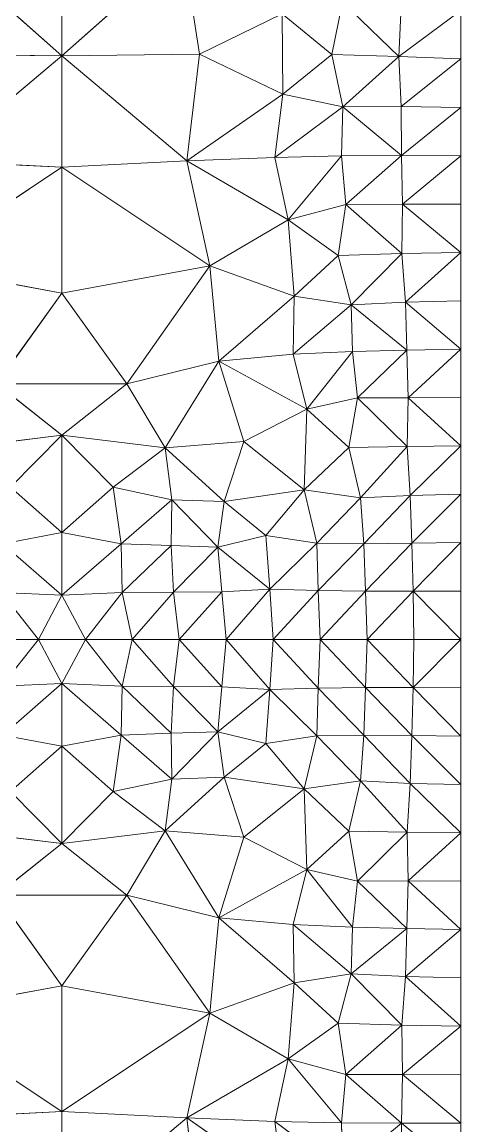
# Model space of a CAD drawing. Header units: metres. Extents: x 0 to 8, y 0 to 4.
# Drawn here: x 1.725 to 2, y 0.695 to 1.387 of the extents above; entities that cross this region are included whole.
import ezdxf

# ---------------------------------------------------------------- set-up
doc = ezdxf.new("R2010")
doc.units = ezdxf.units.M
doc.header["$MEASUREMENT"] = 0
for name, color, linetype, lineweight in [('DL_FE_MESH', 134, 'Continuous', 0), ('DL_FE_MESH_CELLS_2', 132, 'Continuous', 0), ('DL_FE_MESH_CELLS_8', 132, 'Continuous', 0), ('DL_TOPOLOGY', 7, 'Continuous', 0)]:
    doc.layers.add(name, color=color, linetype=linetype, lineweight=lineweight)

msp = doc.modelspace()

# ---------------------------------------------------------------- linework, layer by layer
at = {"layer": 'DL_FE_MESH'}
for p, q in [((1.67397, 1.43309), (1.75, 1.36563)), ((1.75, 1.36563), (1.82603, 1.43309)), ((1.75, 1.43305), (1.75, 1.36563)), ((1.82603, 1.43309), (1.83616, 1.36657)), ((1.92578, 1.39927), (1.91912, 1.36642)), ((1.92578, 1.39927), (1.96107, 1.36522)), ((1.88799, 1.39184), (1.83616, 1.36657)), ((1.88799, 1.39184), (1.91912, 1.36642)), ((1.88846, 1.34169), (1.88799, 1.39184)), ((1.96248, 1.39676), (1.96107, 1.36522)), ((1.96107, 1.36522), (2, 1.39394)), ((1.75, 1.36563), (1.66384, 1.36657)), ((1.67181, 1.29976), (1.75, 1.36563)), ((1.83616, 1.36657), (1.75, 1.36563)), ((1.75, 1.36563), (1.82819, 1.29976)), ((1.75, 1.36563), (1.75, 1.29583)), ((1.83616, 1.36657), (1.82819, 1.29976)), ((1.83616, 1.36657), (1.88846, 1.34169)), ((1.91912, 1.36642), (1.88846, 1.34169)), ((1.96107, 1.36522), (1.91912, 1.36642)), ((1.91912, 1.36642), (1.92597, 1.3337)), ((1.92597, 1.3337), (1.96107, 1.36522)), ((2, 1.36364), (1.96107, 1.36522)), ((1.96107, 1.36522), (1.96251, 1.33391)), ((1.96251, 1.33391), (2, 1.36364)), ((1.88846, 1.34169), (1.82819, 1.29976)), ((1.88846, 1.34169), (1.88339, 1.30199)), ((1.92597, 1.3337), (1.88846, 1.34169)), ((1.88339, 1.30199), (1.92597, 1.3337)), ((1.92597, 1.3337), (1.92511, 1.30294)), ((1.96251, 1.33391), (1.92597, 1.3337)), ((1.92597, 1.3337), (1.96279, 1.30318)), ((2, 1.33333), (1.96251, 1.33391)), ((1.96251, 1.33391), (1.96279, 1.30318)), ((1.96279, 1.30318), (2, 1.33333)), ((1.88339, 1.30199), (1.82819, 1.29976)), ((1.92511, 1.30294), (1.88339, 1.30199)), ((1.88339, 1.30199), (1.89168, 1.26279)), ((1.89168, 1.26279), (1.92511, 1.30294)), ((1.96279, 1.30318), (1.92511, 1.30294)), ((1.92511, 1.30294), (1.92784, 1.27254)), ((1.92784, 1.27254), (1.96279, 1.30318)), ((2, 1.30303), (1.96279, 1.30318)), ((1.96279, 1.30318), (1.96348, 1.27259)), ((1.96348, 1.27259), (2, 1.30303)), ((1.65721, 1.23411), (1.75, 1.29583)), ((1.75, 1.29583), (1.67181, 1.29976)), ((1.82819, 1.29976), (1.75, 1.29583)), ((1.75, 1.29583), (1.84279, 1.23411)), ((1.75, 1.29583), (1.75, 1.21702)), ((1.82819, 1.29976), (1.89168, 1.26279)), ((1.82819, 1.29976), (1.84279, 1.23411)), ((1.96348, 1.27259), (1.92784, 1.27254)), ((1.96348, 1.27259), (1.96301, 1.24173)), ((2, 1.27273), (1.96348, 1.27259)), ((1.96348, 1.27259), (2, 1.24242)), ((1.92784, 1.27254), (1.89168, 1.26279)), ((1.92784, 1.27254), (1.92316, 1.24045)), ((1.92784, 1.27254), (1.96301, 1.24173)), ((1.89168, 1.26279), (1.84279, 1.23411)), ((1.89168, 1.26279), (1.92316, 1.24045)), ((1.89554, 1.21512), (1.89168, 1.26279)), ((1.92316, 1.24045), (1.89554, 1.21512)), ((1.96301, 1.24173), (1.92316, 1.24045)), ((1.92316, 1.24045), (1.93126, 1.20954)), ((1.93126, 1.20954), (1.96301, 1.24173)), ((2, 1.24242), (1.96301, 1.24173)), ((1.96301, 1.24173), (1.96518, 1.21121)), ((1.96518, 1.21121), (2, 1.24242)), ((1.65721, 1.23411), (1.75, 1.21702)), ((1.84279, 1.23411), (1.75, 1.21702)), ((1.84279, 1.23411), (1.7908, 1.16019)), ((1.84279, 1.23411), (1.89554, 1.21512)), ((1.84279, 1.23411), (1.8483, 1.17438)), ((1.75, 1.21702), (1.7092, 1.16019)), ((1.75, 1.21702), (1.7908, 1.16019)), ((1.89554, 1.21512), (1.8483, 1.17438)), ((1.89554, 1.21512), (1.89496, 1.17874)), ((1.93126, 1.20954), (1.89554, 1.21512)), ((1.96518, 1.21121), (1.93126, 1.20954)), ((2, 1.21212), (1.96518, 1.21121)), ((1.96518, 1.21121), (2, 1.18182)), ((1.96518, 1.21121), (1.96613, 1.18124)), ((1.89496, 1.17874), (1.93126, 1.20954)), ((1.93126, 1.20954), (1.96613, 1.18124)), ((1.93126, 1.20954), (1.93206, 1.18032)), ((1.89496, 1.17874), (1.8483, 1.17438)), ((1.93206, 1.18032), (1.89496, 1.17874)), ((1.89496, 1.17874), (1.90349, 1.14415)), ((1.90349, 1.14415), (1.93206, 1.18032)), ((1.96613, 1.18124), (1.93206, 1.18032)), ((1.93206, 1.18032), (1.93528, 1.1514)), ((1.93528, 1.1514), (1.96613, 1.18124)), ((2, 1.18182), (1.96613, 1.18124)), ((1.96613, 1.18124), (1.967, 1.15129)), ((1.967, 1.15129), (2, 1.18182)), ((1.8483, 1.17438), (1.7908, 1.16019)), ((1.81474, 1.12005), (1.8483, 1.17438)), ((1.8483, 1.17438), (1.90349, 1.14415)), ((1.8483, 1.17438), (1.86404, 1.12398)), ((1.7092, 1.16019), (1.7908, 1.16019)), ((1.7092, 1.16019), (1.75, 1.12786)), ((1.7908, 1.16019), (1.75, 1.12786)), ((1.7908, 1.16019), (1.81474, 1.12005)), ((1.93528, 1.1514), (1.90349, 1.14415)), ((1.93528, 1.1514), (1.9298, 1.12015)), ((1.967, 1.15129), (1.93528, 1.1514)), ((1.93528, 1.1514), (1.96631, 1.12078)), ((1.967, 1.15129), (1.96631, 1.12078)), ((2, 1.15152), (1.967, 1.15129)), ((1.967, 1.15129), (2, 1.12121)), ((1.90349, 1.14415), (1.86404, 1.12398)), ((1.90172, 1.0937), (1.90349, 1.14415)), ((1.90349, 1.14415), (1.9298, 1.12015)), ((1.68526, 1.12005), (1.75, 1.12786)), ((1.75, 1.12786), (1.71781, 1.09527)), ((1.75, 1.12786), (1.81474, 1.12005)), ((1.75, 1.12786), (1.78219, 1.09527)), ((1.75, 1.06698), (1.75, 1.12786)), ((1.81474, 1.12005), (1.86404, 1.12398)), ((1.86404, 1.12398), (1.85159, 1.08636)), ((1.86404, 1.12398), (1.90172, 1.0937)), ((1.96631, 1.12078), (1.9298, 1.12015)), ((1.93704, 1.08869), (1.96631, 1.12078)), ((2, 1.12121), (1.96631, 1.12078)), ((1.96631, 1.12078), (1.96821, 1.09022)), ((1.96821, 1.09022), (2, 1.12121)), ((1.81474, 1.12005), (1.78219, 1.09527)), ((1.81474, 1.12005), (1.85159, 1.08636)), ((1.81474, 1.12005), (1.81894, 1.08751)), ((1.9298, 1.12015), (1.90172, 1.0937)), ((1.9298, 1.12015), (1.93704, 1.08869)), ((1.71781, 1.09527), (1.75, 1.06698)), ((1.78219, 1.09527), (1.75, 1.06698)), ((1.81894, 1.08751), (1.78219, 1.09527)), ((1.78219, 1.09527), (1.78707, 1.05995)), ((1.85159, 1.08636), (1.90172, 1.0937)), ((1.90172, 1.0937), (1.87786, 1.06514)), ((1.93704, 1.08869), (1.90172, 1.0937)), ((1.90172, 1.0937), (1.9098, 1.06038)), ((1.78707, 1.05995), (1.81894, 1.08751)), ((1.81894, 1.08751), (1.81846, 1.05885)), ((1.81894, 1.08751), (1.85159, 1.08636)), ((1.81894, 1.08751), (1.84773, 1.05787)), ((1.85159, 1.08636), (1.84773, 1.05787)), ((1.85159, 1.08636), (1.87786, 1.06514)), ((1.9098, 1.06038), (1.93704, 1.08869)), ((1.96821, 1.09022), (1.93704, 1.08869)), ((1.93704, 1.08869), (1.93913, 1.05996)), ((1.93913, 1.05996), (1.96821, 1.09022)), ((2, 1.09091), (1.96821, 1.09022)), ((1.96935, 1.06029), (1.96821, 1.09022)), ((1.96935, 1.06029), (2, 1.09091)), ((1.75, 1.06698), (1.71293, 1.05995)), ((1.78707, 1.05995), (1.75, 1.06698)), ((1.75, 1.06698), (1.75, 1.0276)), ((1.87786, 1.06514), (1.84773, 1.05787)), ((1.9098, 1.06038), (1.87786, 1.06514)), ((1.87786, 1.06514), (1.88025, 1.03142)), ((1.71293, 1.05995), (1.75, 1.0276)), ((1.75, 1.0276), (1.78707, 1.05995)), ((1.81846, 1.05885), (1.78707, 1.05995)), ((1.78707, 1.05995), (1.78781, 1.02935)), ((1.78781, 1.02935), (1.81846, 1.05885)), ((1.84773, 1.05787), (1.81846, 1.05885)), ((1.81846, 1.05885), (1.82001, 1.02954)), ((1.88025, 1.03142), (1.9098, 1.06038)), ((1.93913, 1.05996), (1.9098, 1.06038)), ((1.9098, 1.06038), (1.91052, 1.03055)), ((1.91052, 1.03055), (1.93913, 1.05996)), ((1.93913, 1.05996), (1.96935, 1.06029)), ((1.93913, 1.05996), (1.94022, 1.03022)), ((1.94022, 1.03022), (1.96935, 1.06029)), ((2, 1.06061), (1.96935, 1.06029)), ((1.96935, 1.06029), (1.97005, 1.03022)), ((1.97005, 1.03022), (2, 1.06061)), ((1.82001, 1.02954), (1.84773, 1.05787)), ((1.84773, 1.05787), (1.88025, 1.03142)), ((1.84773, 1.05787), (1.85024, 1.02977)), ((1.88025, 1.03142), (1.85024, 1.02977)), ((1.88025, 1.03142), (1.85294, 1)), ((1.88235, 1), (1.88025, 1.03142)), ((1.91052, 1.03055), (1.88025, 1.03142)), ((1.91052, 1.03055), (1.88235, 1)), ((1.91176, 1), (1.91052, 1.03055)), ((1.94022, 1.03022), (1.91052, 1.03055)), ((1.73529, 1), (1.71219, 1.02935)), ((1.75, 1.0276), (1.71219, 1.02935)), ((1.73529, 1), (1.75, 1.0276)), ((1.78781, 1.02935), (1.75, 1.0276)), ((1.76471, 1), (1.75, 1.0276)), ((1.78781, 1.02935), (1.76471, 1)), ((1.82001, 1.02954), (1.78781, 1.02935)), ((1.79412, 1), (1.78781, 1.02935)), ((1.82001, 1.02954), (1.79412, 1)), ((1.85024, 1.02977), (1.82001, 1.02954)), ((1.82353, 1), (1.82001, 1.02954)), ((1.85024, 1.02977), (1.82353, 1)), ((1.85294, 1), (1.85024, 1.02977)), ((1.94022, 1.03022), (1.91176, 1)), ((1.94118, 1), (1.94022, 1.03022)), ((1.97005, 1.03022), (1.94022, 1.03022)), ((1.97005, 1.03022), (1.94118, 1)), ((2, 1.0303), (1.97005, 1.03022)), ((1.97005, 1.03022), (2, 1)), ((1.97005, 1.03022), (1.97059, 1)), ((1.71219, 0.97065), (1.73529, 1)), ((1.73529, 1), (1.75, 0.9724)), ((1.76471, 1), (1.75, 0.9724)), ((1.76471, 1), (1.78781, 0.97065)), ((1.79412, 1), (1.78781, 0.97065)), ((1.82001, 0.97046), (1.79412, 1)), ((1.82353, 1), (1.82001, 0.97046)), ((1.85024, 0.97023), (1.82353, 1)), ((1.85294, 1), (1.85024, 0.97023)), ((1.88025, 0.96858), (1.85294, 1)), ((1.88235, 1), (1.88025, 0.96858)), ((1.91052, 0.96945), (1.88235, 1)), ((1.91176, 1), (1.91052, 0.96945)), ((1.94022, 0.96978), (1.91176, 1)), ((1.94118, 1), (1.94022, 0.96978)), ((1.97005, 0.96978), (1.94118, 1)), ((1.97005, 0.96978), (2, 1)), ((1.97059, 1), (1.97005, 0.96978)), ((1.71219, 0.97065), (1.75, 0.9724)), ((1.71293, 0.94005), (1.75, 0.9724)), ((1.75, 0.9724), (1.78781, 0.97065)), ((1.75, 0.9724), (1.78707, 0.94005)), ((1.75, 0.9724), (1.75, 0.93302)), ((1.78781, 0.97065), (1.78707, 0.94005)), ((1.78781, 0.97065), (1.82001, 0.97046)), ((1.78781, 0.97065), (1.81846, 0.94115)), ((1.82001, 0.97046), (1.81846, 0.94115)), ((1.82001, 0.97046), (1.85024, 0.97023)), ((1.82001, 0.97046), (1.84773, 0.94213)), ((1.85024, 0.97023), (1.84773, 0.94213)), ((1.84773, 0.94213), (1.88025, 0.96858)), ((1.85024, 0.97023), (1.88025, 0.96858)), ((1.88025, 0.96858), (1.87786, 0.93486)), ((1.88025, 0.96858), (1.91052, 0.96945)), ((1.88025, 0.96858), (1.9098, 0.93962)), ((1.91052, 0.96945), (1.9098, 0.93962)), ((1.91052, 0.96945), (1.94022, 0.96978)), ((1.91052, 0.96945), (1.93913, 0.94004)), ((1.94022, 0.96978), (1.93913, 0.94004)), ((1.94022, 0.96978), (1.97005, 0.96978)), ((1.94022, 0.96978), (1.96935, 0.93971)), ((1.97005, 0.96978), (1.96935, 0.93971)), ((2, 0.9697), (1.97005, 0.96978)), ((1.97005, 0.96978), (2, 0.93939)), ((1.81846, 0.94115), (1.78707, 0.94005)), ((1.84773, 0.94213), (1.81846, 0.94115)), ((1.81846, 0.94115), (1.81894, 0.91249)), ((1.81894, 0.91249), (1.84773, 0.94213)), ((1.87786, 0.93486), (1.84773, 0.94213)), ((1.84773, 0.94213), (1.85159, 0.91364)), ((1.71293, 0.94005), (1.75, 0.93302)), ((1.78707, 0.94005), (1.75, 0.93302)), ((1.78707, 0.94005), (1.78219, 0.90473)), ((1.78707, 0.94005), (1.81894, 0.91249)), ((1.87786, 0.93486), (1.85159, 0.91364)), ((1.9098, 0.93962), (1.87786, 0.93486)), ((1.87786, 0.93486), (1.90172, 0.9063)), ((1.9098, 0.93962), (1.90172, 0.9063)), ((1.93913, 0.94004), (1.9098, 0.93962)), ((1.9098, 0.93962), (1.93704, 0.91131)), ((1.93913, 0.94004), (1.93704, 0.91131)), ((1.96935, 0.93971), (1.93913, 0.94004)), ((1.93913, 0.94004), (1.96821, 0.90978)), ((1.96821, 0.90978), (1.96935, 0.93971)), ((2, 0.93939), (1.96935, 0.93971)), ((1.96935, 0.93971), (2, 0.90909)), ((1.75, 0.93302), (1.71781, 0.90473)), ((1.75, 0.93302), (1.78219, 0.90473)), ((1.75, 0.87214), (1.75, 0.93302)), ((1.85159, 0.91364), (1.81474, 0.87995)), ((1.85159, 0.91364), (1.81894, 0.91249)), ((1.85159, 0.91364), (1.90172, 0.9063)), ((1.85159, 0.91364), (1.86404, 0.87602)), ((1.81894, 0.91249), (1.78219, 0.90473)), ((1.81894, 0.91249), (1.81474, 0.87995)), ((1.90172, 0.9063), (1.86404, 0.87602)), ((1.93704, 0.91131), (1.90172, 0.9063)), ((1.90172, 0.9063), (1.9298, 0.87985)), ((1.90349, 0.85585), (1.90172, 0.9063)), ((1.93704, 0.91131), (1.9298, 0.87985)), ((1.93704, 0.91131), (1.96821, 0.90978)), ((1.93704, 0.91131), (1.96631, 0.87922)), ((1.96821, 0.90978), (1.96631, 0.87922)), ((2, 0.90909), (1.96821, 0.90978)), ((1.96821, 0.90978), (2, 0.87879)), ((1.71781, 0.90473), (1.75, 0.87214)), ((1.78219, 0.90473), (1.75, 0.87214)), ((1.81474, 0.87995), (1.78219, 0.90473)), ((1.68526, 0.87995), (1.75, 0.87214)), ((1.81474, 0.87995), (1.75, 0.87214)), ((1.81474, 0.87995), (1.7908, 0.83981)), ((1.86404, 0.87602), (1.81474, 0.87995)), ((1.81474, 0.87995), (1.8483, 0.82562)), ((1.9298, 0.87985), (1.90349, 0.85585)), ((1.96631, 0.87922), (1.9298, 0.87985)), ((1.9298, 0.87985), (1.93528, 0.8486)), ((1.93528, 0.8486), (1.96631, 0.87922)), ((2, 0.87879), (1.96631, 0.87922)), ((1.96631, 0.87922), (1.967, 0.84871)), ((1.967, 0.84871), (2, 0.87879)), ((1.75, 0.87214), (1.7092, 0.83981)), ((1.75, 0.87214), (1.7908, 0.83981)), ((1.86404, 0.87602), (1.8483, 0.82562)), ((1.86404, 0.87602), (1.90349, 0.85585)), ((1.90349, 0.85585), (1.8483, 0.82562)), ((1.90349, 0.85585), (1.89496, 0.82126)), ((1.93528, 0.8486), (1.90349, 0.85585)), ((1.90349, 0.85585), (1.93206, 0.81968)), ((1.93528, 0.8486), (1.93206, 0.81968)), ((1.967, 0.84871), (1.93528, 0.8486)), ((1.93528, 0.8486), (1.96613, 0.81876)), ((1.967, 0.84871), (1.96613, 0.81876)), ((2, 0.84848), (1.967, 0.84871)), ((1.967, 0.84871), (2, 0.81818)), ((1.7092, 0.83981), (1.7908, 0.83981)), ((1.7092, 0.83981), (1.75, 0.78298)), ((1.7908, 0.83981), (1.75, 0.78298)), ((1.7908, 0.83981), (1.84279, 0.76589)), ((1.8483, 0.82562), (1.7908, 0.83981)), ((1.8483, 0.82562), (1.84279, 0.76589)), ((1.89496, 0.82126), (1.8483, 0.82562)), ((1.8483, 0.82562), (1.89554, 0.78488)), ((1.93206, 0.81968), (1.89496, 0.82126)), ((1.89496, 0.82126), (1.93126, 0.79046)), ((1.89496, 0.82126), (1.89554, 0.78488)), ((1.93206, 0.81968), (1.93126, 0.79046)), ((1.93126, 0.79046), (1.96613, 0.81876)), ((1.96613, 0.81876), (1.93206, 0.81968)), ((1.96613, 0.81876), (1.96518, 0.78879)), ((1.96518, 0.78879), (2, 0.81818)), ((2, 0.81818), (1.96613, 0.81876)), ((1.93126, 0.79046), (1.89554, 0.78488)), ((1.93126, 0.79046), (1.92316, 0.75955)), ((1.96518, 0.78879), (1.93126, 0.79046)), ((1.93126, 0.79046), (1.96301, 0.75827)), ((1.96518, 0.78879), (1.96301, 0.75827)), ((2, 0.78788), (1.96518, 0.78879)), ((1.96518, 0.78879), (2, 0.75758)), ((1.75, 0.78298), (1.65721, 0.76589)), ((1.84279, 0.76589), (1.75, 0.78298)), ((1.75, 0.78298), (1.75, 0.70417)), ((1.89554, 0.78488), (1.84279, 0.76589)), ((1.89168, 0.73721), (1.89554, 0.78488)), ((1.89554, 0.78488), (1.92316, 0.75955)), ((1.65721, 0.76589), (1.75, 0.70417)), ((1.75, 0.70417), (1.84279, 0.76589)), ((1.84279, 0.76589), (1.82819, 0.70024)), ((1.84279, 0.76589), (1.89168, 0.73721)), ((1.92316, 0.75955), (1.89168, 0.73721)), ((1.96301, 0.75827), (1.92316, 0.75955)), ((1.92316, 0.75955), (1.92784, 0.72746)), ((1.92784, 0.72746), (1.96301, 0.75827)), ((2, 0.75758), (1.96301, 0.75827)), ((1.96301, 0.75827), (1.96348, 0.72741)), ((1.96348, 0.72741), (2, 0.75758)), ((1.89168, 0.73721), (1.82819, 0.70024)), ((1.89168, 0.73721), (1.88339, 0.69801)), ((1.92784, 0.72746), (1.89168, 0.73721)), ((1.89168, 0.73721), (1.92511, 0.69706)), ((1.92784, 0.72746), (1.92511, 0.69706)), ((1.96348, 0.72741), (1.92784, 0.72746)), ((1.92784, 0.72746), (1.96279, 0.69682)), ((1.96348, 0.72741), (1.96279, 0.69682)), ((2, 0.72727), (1.96348, 0.72741)), ((1.96348, 0.72741), (2, 0.69697)), ((1.75, 0.70417), (1.67181, 0.70024)), ((1.82819, 0.70024), (1.75, 0.70417)), ((1.75, 0.70417), (1.75, 0.63437)), ((1.75, 0.63437), (1.82819, 0.70024)), ((1.88339, 0.69801), (1.82819, 0.70024)), ((1.82819, 0.70024), (1.88846, 0.65831)), ((1.82819, 0.70024), (1.83616, 0.63343)), ((1.92511, 0.69706), (1.88339, 0.69801)), ((1.88339, 0.69801), (1.92597, 0.6663)), ((1.88339, 0.69801), (1.88846, 0.65831)), ((1.96279, 0.69682), (1.92511, 0.69706)), ((1.92511, 0.69706), (1.92597, 0.6663)), ((1.92597, 0.6663), (1.96279, 0.69682)), ((1.96279, 0.69682), (1.96251, 0.66609)), ((2, 0.69697), (1.96279, 0.69682)), ((1.96279, 0.69682), (2, 0.66667))]:
    msp.add_line(p, q, dxfattribs=at)
at = {"layer": 'DL_FE_MESH_CELLS_2'}
for points in [[(1.75, 1.36563), (1.67397, 1.43309), (1.66384, 1.36657)], [(1.75, 1.36563), (1.75, 1.43305), (1.67397, 1.43309)], [(1.75, 1.36563), (1.82603, 1.43309), (1.75, 1.43305)], [(1.83616, 1.36657), (1.82603, 1.43309), (1.75, 1.36563)], [(1.83616, 1.36657), (1.88799, 1.39184), (1.82603, 1.43309)], [(1.91912, 1.36642), (1.92578, 1.39927), (1.88799, 1.39184)], [(1.96107, 1.36522), (1.92578, 1.39927), (1.91912, 1.36642)], [(1.96107, 1.36522), (1.96248, 1.39676), (1.92578, 1.39927)], [(1.88846, 1.34169), (1.88799, 1.39184), (1.83616, 1.36657)], [(1.91912, 1.36642), (1.88799, 1.39184), (1.88846, 1.34169)], [(1.96107, 1.36522), (2, 1.39394), (1.96248, 1.39676)], [(1.67181, 1.29976), (1.75, 1.36563), (1.66384, 1.36657)], [(1.75, 1.29583), (1.75, 1.36563), (1.67181, 1.29976)], [(1.82819, 1.29976), (1.83616, 1.36657), (1.75, 1.36563)], [(1.82819, 1.29976), (1.75, 1.36563), (1.75, 1.29583)], [(1.82819, 1.29976), (1.88846, 1.34169), (1.83616, 1.36657)], [(1.92597, 1.3337), (1.91912, 1.36642), (1.88846, 1.34169)], [(1.92597, 1.3337), (1.96107, 1.36522), (1.91912, 1.36642)], [(1.96251, 1.33391), (1.96107, 1.36522), (1.92597, 1.3337)], [(1.96251, 1.33391), (2, 1.36364), (1.96107, 1.36522)], [(1.82819, 1.29976), (1.88339, 1.30199), (1.88846, 1.34169)], [(1.88339, 1.30199), (1.92597, 1.3337), (1.88846, 1.34169)], [(1.92511, 1.30294), (1.92597, 1.3337), (1.88339, 1.30199)], [(1.96279, 1.30318), (1.92597, 1.3337), (1.92511, 1.30294)], [(1.96279, 1.30318), (1.96251, 1.33391), (1.92597, 1.3337)], [(1.96279, 1.30318), (2, 1.33333), (1.96251, 1.33391)], [(1.82819, 1.29976), (1.89168, 1.26279), (1.88339, 1.30199)], [(1.89168, 1.26279), (1.92511, 1.30294), (1.88339, 1.30199)], [(1.92784, 1.27254), (1.92511, 1.30294), (1.89168, 1.26279)], [(1.92784, 1.27254), (1.96279, 1.30318), (1.92511, 1.30294)], [(1.96348, 1.27259), (1.96279, 1.30318), (1.92784, 1.27254)], [(1.96348, 1.27259), (2, 1.30303), (1.96279, 1.30318)], [(1.65721, 1.23411), (1.75, 1.29583), (1.67181, 1.29976)], [(1.75, 1.21702), (1.75, 1.29583), (1.65721, 1.23411)], [(1.84279, 1.23411), (1.82819, 1.29976), (1.75, 1.29583)], [(1.84279, 1.23411), (1.75, 1.29583), (1.75, 1.21702)], [(1.84279, 1.23411), (1.89168, 1.26279), (1.82819, 1.29976)], [(1.96301, 1.24173), (1.96348, 1.27259), (1.92784, 1.27254)], [(2, 1.24242), (1.96348, 1.27259), (1.96301, 1.24173)], [(1.92316, 1.24045), (1.92784, 1.27254), (1.89168, 1.26279)], [(1.96301, 1.24173), (1.92784, 1.27254), (1.92316, 1.24045)], [(1.89554, 1.21512), (1.89168, 1.26279), (1.84279, 1.23411)], [(1.92316, 1.24045), (1.89168, 1.26279), (1.89554, 1.21512)], [(1.93126, 1.20954), (1.92316, 1.24045), (1.89554, 1.21512)], [(1.93126, 1.20954), (1.96301, 1.24173), (1.92316, 1.24045)], [(1.96518, 1.21121), (1.96301, 1.24173), (1.93126, 1.20954)], [(1.96518, 1.21121), (2, 1.24242), (1.96301, 1.24173)], [(1.7092, 1.16019), (1.75, 1.21702), (1.65721, 1.23411)], [(1.7908, 1.16019), (1.84279, 1.23411), (1.75, 1.21702)], [(1.7908, 1.16019), (1.8483, 1.17438), (1.84279, 1.23411)], [(1.8483, 1.17438), (1.89554, 1.21512), (1.84279, 1.23411)], [(1.7908, 1.16019), (1.75, 1.21702), (1.7092, 1.16019)], [(1.8483, 1.17438), (1.89496, 1.17874), (1.89554, 1.21512)], [(1.89496, 1.17874), (1.93126, 1.20954), (1.89554, 1.21512)], [(1.96613, 1.18124), (1.96518, 1.21121), (1.93126, 1.20954)], [(2, 1.18182), (1.96518, 1.21121), (1.96613, 1.18124)], [(1.93206, 1.18032), (1.93126, 1.20954), (1.89496, 1.17874)], [(1.96613, 1.18124), (1.93126, 1.20954), (1.93206, 1.18032)], [(1.90349, 1.14415), (1.89496, 1.17874), (1.8483, 1.17438)], [(1.90349, 1.14415), (1.93206, 1.18032), (1.89496, 1.17874)], [(1.93528, 1.1514), (1.93206, 1.18032), (1.90349, 1.14415)], [(1.93528, 1.1514), (1.96613, 1.18124), (1.93206, 1.18032)], [(1.967, 1.15129), (1.96613, 1.18124), (1.93528, 1.1514)], [(1.967, 1.15129), (2, 1.18182), (1.96613, 1.18124)], [(1.81474, 1.12005), (1.8483, 1.17438), (1.7908, 1.16019)], [(1.86404, 1.12398), (1.8483, 1.17438), (1.81474, 1.12005)], [(1.90349, 1.14415), (1.8483, 1.17438), (1.86404, 1.12398)], [(1.68526, 1.12005), (1.75, 1.12786), (1.7092, 1.16019)], [(1.7908, 1.16019), (1.7092, 1.16019), (1.75, 1.12786)], [(1.75, 1.12786), (1.81474, 1.12005), (1.7908, 1.16019)], [(1.9298, 1.12015), (1.93528, 1.1514), (1.90349, 1.14415)], [(1.96631, 1.12078), (1.93528, 1.1514), (1.9298, 1.12015)], [(1.96631, 1.12078), (1.967, 1.15129), (1.93528, 1.1514)], [(2, 1.12121), (1.967, 1.15129), (1.96631, 1.12078)], [(1.90172, 1.0937), (1.90349, 1.14415), (1.86404, 1.12398)], [(1.9298, 1.12015), (1.90349, 1.14415), (1.90172, 1.0937)], [(1.71781, 1.09527), (1.75, 1.12786), (1.68526, 1.12005)], [(1.75, 1.06698), (1.75, 1.12786), (1.71781, 1.09527)], [(1.78219, 1.09527), (1.81474, 1.12005), (1.75, 1.12786)], [(1.78219, 1.09527), (1.75, 1.12786), (1.75, 1.06698)], [(1.85159, 1.08636), (1.86404, 1.12398), (1.81474, 1.12005)], [(1.90172, 1.0937), (1.86404, 1.12398), (1.85159, 1.08636)], [(1.93704, 1.08869), (1.96631, 1.12078), (1.9298, 1.12015)], [(1.96821, 1.09022), (1.96631, 1.12078), (1.93704, 1.08869)], [(1.96821, 1.09022), (2, 1.12121), (1.96631, 1.12078)], [(1.81894, 1.08751), (1.81474, 1.12005), (1.78219, 1.09527)], [(1.85159, 1.08636), (1.81474, 1.12005), (1.81894, 1.08751)], [(1.93704, 1.08869), (1.9298, 1.12015), (1.90172, 1.0937)], [(1.75, 1.06698), (1.71781, 1.09527), (1.71293, 1.05995)], [(1.78707, 1.05995), (1.78219, 1.09527), (1.75, 1.06698)], [(1.78707, 1.05995), (1.81894, 1.08751), (1.78219, 1.09527)], [(1.90172, 1.0937), (1.85159, 1.08636), (1.87786, 1.06514)], [(1.9098, 1.06038), (1.90172, 1.0937), (1.87786, 1.06514)], [(1.9098, 1.06038), (1.93704, 1.08869), (1.90172, 1.0937)], [(1.81846, 1.05885), (1.81894, 1.08751), (1.78707, 1.05995)], [(1.84773, 1.05787), (1.81894, 1.08751), (1.81846, 1.05885)], [(1.84773, 1.05787), (1.85159, 1.08636), (1.81894, 1.08751)], [(1.87786, 1.06514), (1.85159, 1.08636), (1.84773, 1.05787)], [(1.93913, 1.05996), (1.93704, 1.08869), (1.9098, 1.06038)], [(1.93913, 1.05996), (1.96821, 1.09022), (1.93704, 1.08869)], [(1.96935, 1.06029), (1.96821, 1.09022), (1.93913, 1.05996)], [(1.96935, 1.06029), (2, 1.09091), (1.96821, 1.09022)], [(1.75, 1.0276), (1.75, 1.06698), (1.71293, 1.05995)], [(1.75, 1.0276), (1.78707, 1.05995), (1.75, 1.06698)], [(1.88025, 1.03142), (1.87786, 1.06514), (1.84773, 1.05787)], [(1.88025, 1.03142), (1.9098, 1.06038), (1.87786, 1.06514)], [(1.75, 1.0276), (1.71293, 1.05995), (1.71219, 1.02935)], [(1.78781, 1.02935), (1.78707, 1.05995), (1.75, 1.0276)], [(1.78781, 1.02935), (1.81846, 1.05885), (1.78707, 1.05995)], [(1.82001, 1.02954), (1.81846, 1.05885), (1.78781, 1.02935)], [(1.82001, 1.02954), (1.84773, 1.05787), (1.81846, 1.05885)], [(1.91052, 1.03055), (1.9098, 1.06038), (1.88025, 1.03142)], [(1.91052, 1.03055), (1.93913, 1.05996), (1.9098, 1.06038)], [(1.94022, 1.03022), (1.93913, 1.05996), (1.91052, 1.03055)], [(1.94022, 1.03022), (1.96935, 1.06029), (1.93913, 1.05996)], [(1.97005, 1.03022), (1.96935, 1.06029), (1.94022, 1.03022)], [(1.97005, 1.03022), (2, 1.06061), (1.96935, 1.06029)], [(1.85024, 1.02977), (1.84773, 1.05787), (1.82001, 1.02954)], [(1.88025, 1.03142), (1.84773, 1.05787), (1.85024, 1.02977)], [(1.85294, 1), (1.88025, 1.03142), (1.85024, 1.02977)], [(1.88235, 1), (1.91052, 1.03055), (1.88025, 1.03142)], [(1.91176, 1), (1.94022, 1.03022), (1.91052, 1.03055)], [(1.71219, 1.02935), (1.73529, 1), (1.75, 1.0276)], [(1.75, 1.0276), (1.76471, 1), (1.78781, 1.02935)], [(1.79412, 1), (1.82001, 1.02954), (1.78781, 1.02935)], [(1.82353, 1), (1.85024, 1.02977), (1.82001, 1.02954)], [(1.94118, 1), (1.97005, 1.03022), (1.94022, 1.03022)]]:
    msp.add_3dface(points, dxfattribs=at)
for points, invisible_edges in [([(2, 1.36364), (2, 1.39394), (1.96107, 1.36522)], 1), ([(2, 1.33333), (2, 1.36364), (1.96251, 1.33391)], 1), ([(2, 1.30303), (2, 1.33333), (1.96279, 1.30318)], 1), ([(2, 1.27273), (2, 1.30303), (1.96348, 1.27259)], 1), ([(2, 1.24242), (2, 1.27273), (1.96348, 1.27259)], 1), ([(2, 1.21212), (2, 1.24242), (1.96518, 1.21121)], 1), ([(2, 1.18182), (2, 1.21212), (1.96518, 1.21121)], 1), ([(2, 1.15152), (2, 1.18182), (1.967, 1.15129)], 1), ([(2, 1.12121), (2, 1.15152), (1.967, 1.15129)], 1), ([(2, 1.09091), (2, 1.12121), (1.96821, 1.09022)], 1), ([(2, 1.06061), (2, 1.09091), (1.96935, 1.06029)], 1), ([(2, 1.0303), (2, 1.06061), (1.97005, 1.03022)], 1), ([(1.85294, 1), (1.88235, 1), (1.88025, 1.03142)], 1), ([(1.88235, 1), (1.91176, 1), (1.91052, 1.03055)], 1), ([(1.71219, 1.02935), (1.70588, 1), (1.73529, 1)], 2), ([(1.73529, 1), (1.76471, 1), (1.75, 1.0276)], 1), ([(1.78781, 1.02935), (1.76471, 1), (1.79412, 1)], 2), ([(1.79412, 1), (1.82353, 1), (1.82001, 1.02954)], 1), ([(1.82353, 1), (1.85294, 1), (1.85024, 1.02977)], 1), ([(1.91176, 1), (1.94118, 1), (1.94022, 1.03022)], 1), ([(1.94118, 1), (1.97059, 1), (1.97005, 1.03022)], 1), ([(2, 1), (2, 1.0303), (1.97005, 1.03022)], 1), ([(2, 1), (1.97005, 1.03022), (1.97059, 1)], 4)]:
    msp.add_3dface(points, dxfattribs=dict(at, invisible_edges=invisible_edges))
at = {"layer": 'DL_FE_MESH_CELLS_8'}
for points, invisible_edges in [([(1.71219, 0.97065), (1.73529, 1), (1.70588, 1)], 2), ([(1.76471, 1), (1.73529, 1), (1.75, 0.9724)], 1), ([(1.78781, 0.97065), (1.79412, 1), (1.76471, 1)], 2), ([(1.82353, 1), (1.79412, 1), (1.82001, 0.97046)], 1), ([(1.85294, 1), (1.82353, 1), (1.85024, 0.97023)], 1), ([(1.88235, 1), (1.85294, 1), (1.88025, 0.96858)], 1), ([(1.91176, 1), (1.88235, 1), (1.91052, 0.96945)], 1), ([(1.94118, 1), (1.91176, 1), (1.94022, 0.96978)], 1), ([(1.97059, 1), (1.94118, 1), (1.97005, 0.96978)], 1), ([(1.97005, 0.96978), (2, 1), (1.97059, 1)], 2), ([(2, 0.9697), (2, 1), (1.97005, 0.96978)], 1), ([(2, 0.93939), (2, 0.9697), (1.97005, 0.96978)], 1), ([(2, 0.90909), (2, 0.93939), (1.96935, 0.93971)], 1), ([(2, 0.87879), (2, 0.90909), (1.96821, 0.90978)], 1), ([(2, 0.84848), (2, 0.87879), (1.967, 0.84871)], 1), ([(2, 0.81818), (2, 0.84848), (1.967, 0.84871)], 1), ([(2, 0.78788), (2, 0.81818), (1.96518, 0.78879)], 1), ([(2, 0.75758), (2, 0.78788), (1.96518, 0.78879)], 1), ([(2, 0.72727), (2, 0.75758), (1.96348, 0.72741)], 1), ([(2, 0.69697), (2, 0.72727), (1.96348, 0.72741)], 1), ([(2, 0.66667), (2, 0.69697), (1.96279, 0.69682)], 1)]:
    msp.add_3dface(points, dxfattribs=dict(at, invisible_edges=invisible_edges))
for points in [[(1.75, 0.9724), (1.73529, 1), (1.71219, 0.97065)], [(1.78781, 0.97065), (1.76471, 1), (1.75, 0.9724)], [(1.82001, 0.97046), (1.79412, 1), (1.78781, 0.97065)], [(1.85024, 0.97023), (1.82353, 1), (1.82001, 0.97046)], [(1.88025, 0.96858), (1.85294, 1), (1.85024, 0.97023)], [(1.91052, 0.96945), (1.88235, 1), (1.88025, 0.96858)], [(1.94022, 0.96978), (1.91176, 1), (1.91052, 0.96945)], [(1.97005, 0.96978), (1.94118, 1), (1.94022, 0.96978)], [(1.71293, 0.94005), (1.75, 0.9724), (1.71219, 0.97065)], [(1.75, 0.93302), (1.75, 0.9724), (1.71293, 0.94005)], [(1.78707, 0.94005), (1.78781, 0.97065), (1.75, 0.9724)], [(1.78707, 0.94005), (1.75, 0.9724), (1.75, 0.93302)], [(1.81846, 0.94115), (1.78781, 0.97065), (1.78707, 0.94005)], [(1.81846, 0.94115), (1.82001, 0.97046), (1.78781, 0.97065)], [(1.84773, 0.94213), (1.82001, 0.97046), (1.81846, 0.94115)], [(1.84773, 0.94213), (1.85024, 0.97023), (1.82001, 0.97046)], [(1.84773, 0.94213), (1.88025, 0.96858), (1.85024, 0.97023)], [(1.87786, 0.93486), (1.88025, 0.96858), (1.84773, 0.94213)], [(1.9098, 0.93962), (1.88025, 0.96858), (1.87786, 0.93486)], [(1.9098, 0.93962), (1.91052, 0.96945), (1.88025, 0.96858)], [(1.93913, 0.94004), (1.91052, 0.96945), (1.9098, 0.93962)], [(1.93913, 0.94004), (1.94022, 0.96978), (1.91052, 0.96945)], [(1.96935, 0.93971), (1.94022, 0.96978), (1.93913, 0.94004)], [(1.96935, 0.93971), (1.97005, 0.96978), (1.94022, 0.96978)], [(2, 0.93939), (1.97005, 0.96978), (1.96935, 0.93971)], [(1.81894, 0.91249), (1.81846, 0.94115), (1.78707, 0.94005)], [(1.81894, 0.91249), (1.84773, 0.94213), (1.81846, 0.94115)], [(1.85159, 0.91364), (1.84773, 0.94213), (1.81894, 0.91249)], [(1.87786, 0.93486), (1.84773, 0.94213), (1.85159, 0.91364)], [(1.75, 0.93302), (1.71293, 0.94005), (1.71781, 0.90473)], [(1.78219, 0.90473), (1.78707, 0.94005), (1.75, 0.93302)], [(1.81894, 0.91249), (1.78707, 0.94005), (1.78219, 0.90473)], [(1.90172, 0.9063), (1.87786, 0.93486), (1.85159, 0.91364)], [(1.90172, 0.9063), (1.9098, 0.93962), (1.87786, 0.93486)], [(1.93704, 0.91131), (1.9098, 0.93962), (1.90172, 0.9063)], [(1.93704, 0.91131), (1.93913, 0.94004), (1.9098, 0.93962)], [(1.96821, 0.90978), (1.93913, 0.94004), (1.93704, 0.91131)], [(1.96821, 0.90978), (1.96935, 0.93971), (1.93913, 0.94004)], [(2, 0.90909), (1.96935, 0.93971), (1.96821, 0.90978)], [(1.75, 0.87214), (1.75, 0.93302), (1.71781, 0.90473)], [(1.78219, 0.90473), (1.75, 0.93302), (1.75, 0.87214)], [(1.81474, 0.87995), (1.86404, 0.87602), (1.85159, 0.91364)], [(1.81474, 0.87995), (1.85159, 0.91364), (1.81894, 0.91249)], [(1.90172, 0.9063), (1.85159, 0.91364), (1.86404, 0.87602)], [(1.81474, 0.87995), (1.81894, 0.91249), (1.78219, 0.90473)], [(1.90349, 0.85585), (1.90172, 0.9063), (1.86404, 0.87602)], [(1.9298, 0.87985), (1.93704, 0.91131), (1.90172, 0.9063)], [(1.9298, 0.87985), (1.90172, 0.9063), (1.90349, 0.85585)], [(1.96631, 0.87922), (1.93704, 0.91131), (1.9298, 0.87985)], [(1.96631, 0.87922), (1.96821, 0.90978), (1.93704, 0.91131)], [(2, 0.87879), (1.96821, 0.90978), (1.96631, 0.87922)], [(1.75, 0.87214), (1.71781, 0.90473), (1.68526, 0.87995)], [(1.75, 0.87214), (1.81474, 0.87995), (1.78219, 0.90473)], [(1.75, 0.87214), (1.68526, 0.87995), (1.7092, 0.83981)], [(1.75, 0.87214), (1.7908, 0.83981), (1.81474, 0.87995)], [(1.8483, 0.82562), (1.81474, 0.87995), (1.7908, 0.83981)], [(1.8483, 0.82562), (1.86404, 0.87602), (1.81474, 0.87995)], [(1.93528, 0.8486), (1.9298, 0.87985), (1.90349, 0.85585)], [(1.93528, 0.8486), (1.96631, 0.87922), (1.9298, 0.87985)], [(1.967, 0.84871), (1.96631, 0.87922), (1.93528, 0.8486)], [(1.967, 0.84871), (2, 0.87879), (1.96631, 0.87922)], [(1.7908, 0.83981), (1.75, 0.87214), (1.7092, 0.83981)], [(1.8483, 0.82562), (1.90349, 0.85585), (1.86404, 0.87602)], [(1.8483, 0.82562), (1.89496, 0.82126), (1.90349, 0.85585)], [(1.93206, 0.81968), (1.90349, 0.85585), (1.89496, 0.82126)], [(1.93206, 0.81968), (1.93528, 0.8486), (1.90349, 0.85585)], [(1.96613, 0.81876), (1.93528, 0.8486), (1.93206, 0.81968)], [(1.96613, 0.81876), (1.967, 0.84871), (1.93528, 0.8486)], [(2, 0.81818), (1.967, 0.84871), (1.96613, 0.81876)], [(1.65721, 0.76589), (1.75, 0.78298), (1.7092, 0.83981)], [(1.7908, 0.83981), (1.7092, 0.83981), (1.75, 0.78298)], [(1.75, 0.78298), (1.84279, 0.76589), (1.7908, 0.83981)], [(1.7908, 0.83981), (1.84279, 0.76589), (1.8483, 0.82562)], [(1.89554, 0.78488), (1.8483, 0.82562), (1.84279, 0.76589)], [(1.89554, 0.78488), (1.89496, 0.82126), (1.8483, 0.82562)], [(1.93126, 0.79046), (1.93206, 0.81968), (1.89496, 0.82126)], [(1.93126, 0.79046), (1.89496, 0.82126), (1.89554, 0.78488)], [(1.93126, 0.79046), (1.96613, 0.81876), (1.93206, 0.81968)], [(1.96518, 0.78879), (1.96613, 0.81876), (1.93126, 0.79046)], [(1.96518, 0.78879), (2, 0.81818), (1.96613, 0.81876)], [(1.92316, 0.75955), (1.93126, 0.79046), (1.89554, 0.78488)], [(1.96301, 0.75827), (1.93126, 0.79046), (1.92316, 0.75955)], [(1.96301, 0.75827), (1.96518, 0.78879), (1.93126, 0.79046)], [(2, 0.75758), (1.96518, 0.78879), (1.96301, 0.75827)], [(1.75, 0.70417), (1.75, 0.78298), (1.65721, 0.76589)], [(1.75, 0.70417), (1.84279, 0.76589), (1.75, 0.78298)], [(1.89168, 0.73721), (1.89554, 0.78488), (1.84279, 0.76589)], [(1.92316, 0.75955), (1.89554, 0.78488), (1.89168, 0.73721)], [(1.75, 0.70417), (1.65721, 0.76589), (1.67181, 0.70024)], [(1.82819, 0.70024), (1.84279, 0.76589), (1.75, 0.70417)], [(1.82819, 0.70024), (1.89168, 0.73721), (1.84279, 0.76589)], [(1.92784, 0.72746), (1.92316, 0.75955), (1.89168, 0.73721)], [(1.92784, 0.72746), (1.96301, 0.75827), (1.92316, 0.75955)], [(1.96348, 0.72741), (1.96301, 0.75827), (1.92784, 0.72746)], [(1.96348, 0.72741), (2, 0.75758), (1.96301, 0.75827)], [(1.82819, 0.70024), (1.88339, 0.69801), (1.89168, 0.73721)], [(1.92511, 0.69706), (1.89168, 0.73721), (1.88339, 0.69801)], [(1.92511, 0.69706), (1.92784, 0.72746), (1.89168, 0.73721)], [(1.96279, 0.69682), (1.92784, 0.72746), (1.92511, 0.69706)], [(1.96279, 0.69682), (1.96348, 0.72741), (1.92784, 0.72746)], [(2, 0.69697), (1.96348, 0.72741), (1.96279, 0.69682)], [(1.75, 0.63437), (1.67181, 0.70024), (1.66384, 0.63343)], [(1.75, 0.63437), (1.75, 0.70417), (1.67181, 0.70024)], [(1.75, 0.63437), (1.82819, 0.70024), (1.75, 0.70417)], [(1.83616, 0.63343), (1.82819, 0.70024), (1.75, 0.63437)], [(1.88846, 0.65831), (1.88339, 0.69801), (1.82819, 0.70024)], [(1.88846, 0.65831), (1.82819, 0.70024), (1.83616, 0.63343)], [(1.92597, 0.6663), (1.92511, 0.69706), (1.88339, 0.69801)], [(1.92597, 0.6663), (1.88339, 0.69801), (1.88846, 0.65831)], [(1.92597, 0.6663), (1.96279, 0.69682), (1.92511, 0.69706)], [(1.96251, 0.66609), (1.96279, 0.69682), (1.92597, 0.6663)], [(2, 0.66667), (1.96279, 0.69682), (1.96251, 0.66609)]]:
    msp.add_3dface(points, dxfattribs=at)
at = {"layer": 'DL_TOPOLOGY'}
for p, q in [((2, 1), (2, 2)), ((1.5, 1), (2, 1)), ((2, 0), (2, 1))]:
    msp.add_line(p, q, dxfattribs=at)

doc.saveas('drawing.dxf')
